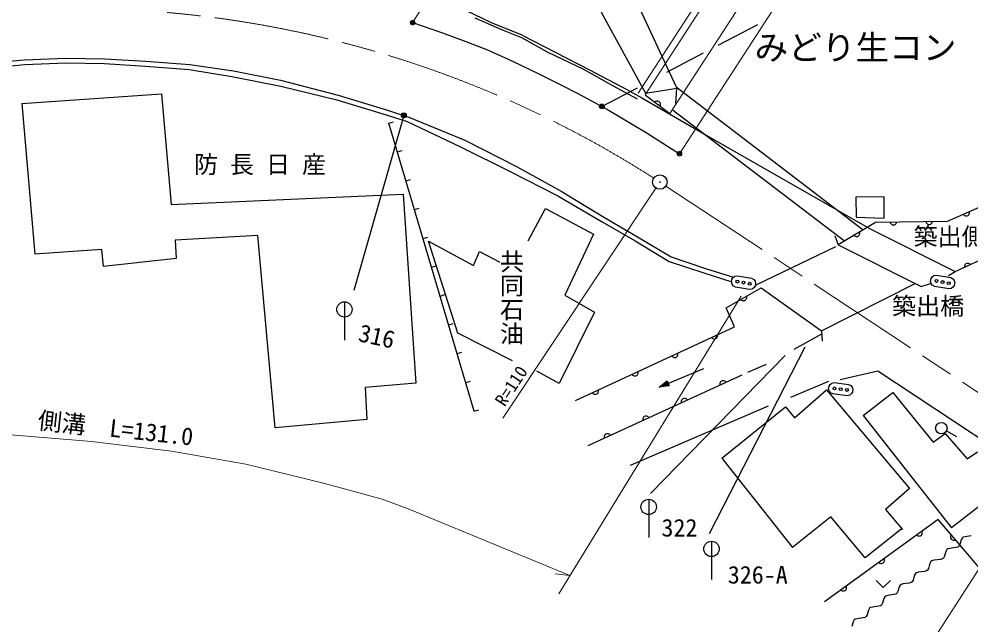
# Model space of a CAD drawing. Units: millimetres, scale not verified. Extents: x 40000 to 680000, y 20000 to 380000.
# Drawn here: x 392762 to 491775, y 259609 to 322684 of the extents above; entities that cross this region are included whole.
import ezdxf
from ezdxf.enums import TextEntityAlignment as Align

# ---------------------------------------------------------------- set-up
doc = ezdxf.new("R2010")
doc.units = ezdxf.units.MM
doc.header["$LTSCALE"] = 1000
doc.linetypes.add('CHAIN', pattern=[18.5, 12, -1.5, 3.5, -1.5])
for name, color, linetype, lineweight in [('M-BGD', 7, 'Continuous', 25), ('M-BMK', 2, 'CHAIN', 13), ('M-BMK-SRVR', 3, 'Continuous', 25), ('M-STR-HTXT', 7, 'Continuous', 13), ('M-STR-STR1', 1, 'Continuous', 25), ('M-STR-STRC', 7, 'Continuous', 25)]:
    doc.layers.add(name, color=color, linetype=linetype, lineweight=lineweight)
doc.styles.add('@ＭＳ ゴシック', font='')
doc.styles.add('ＭＳ ゴシック', font='')
doc.styles.get('@ＭＳ ゴシック').set_extended_font_data('@MS Gothic')
doc.styles.get('ＭＳ ゴシック').set_extended_font_data('MS Gothic')

msp = doc.modelspace()

# ---------------------------------------------------------------- linework, layer by layer
at = {"layer": 'M-BGD'}
for p, q in [((455852, 326962), (461113, 315637)), ((457955, 314916), (452512, 324941)), ((441919, 322301), (439229, 323573)), ((440174, 322810), (442936, 321610)), ((445081, 320992), (441919, 322301)), ((442936, 321610), (445008, 320774)), ((445081, 320992), (452115, 317403)), ((445008, 320774), (447685, 319278)), ((447685, 319278), (451490, 317460)), ((388862, 318040), (393318, 318440)), ((388920, 317543), (393351, 317941)), ((393318, 318440), (397604, 318611)), ((393351, 317941), (397611, 318111)), ((397604, 318611), (401663, 318554)), ((397611, 318111), (401643, 318054)), ((401643, 318054), (405922, 317782)), ((401663, 318554), (405957, 318281)), ((405957, 318281), (410526, 317939)), ((410526, 317939), (415072, 317284)), ((405922, 317782), (410466, 317442)), ((410466, 317442), (414896, 316703)), ((415072, 317284), (419957, 316330)), ((451490, 317460), (454500, 315756)), ((452115, 317403), (455977, 315358)), ((414896, 316703), (420008, 315681)), ((419957, 316330), (425956, 314772)), ((393039, 313888), (407580, 314910)), ((407580, 314910), (408602, 303380)), ((420008, 315681), (425825, 314289)), ((454500, 315756), (457056, 314393)), ((455977, 315358), (457547, 314465)), ((461173, 315469), (457955, 314916)), ((461087, 313902), (461173, 315469)), ((461113, 315637), (480569, 300749)), ((393039, 313888), (394418, 298218)), ((425825, 314289), (430937, 312727)), ((425956, 314772), (431087, 313204)), ((457547, 314465), (464962, 310161)), ((457876, 314783), (460464, 312863)), ((458961, 314082), (458889, 314031)), ((459037, 314113), (458961, 314082)), ((459134, 314128), (459037, 314113)), ((459216, 314120), (459134, 314128)), ((459300, 314092), (459216, 314120)), ((459390, 314026), (459300, 314092)), ((459441, 313953), (459390, 314026)), ((459472, 313878), (459441, 313953)), ((459486, 313780), (459472, 313878)), ((431087, 313204), (433323, 312483)), ((459451, 313614), (459478, 313699)), ((459478, 313699), (459486, 313780)), ((478610, 299565), (460684, 313230)), ((430937, 312727), (433138, 312017)), ((431239, 311849), (431718, 311991)), ((433138, 312017), (438676, 309390)), ((433323, 312483), (439114, 310071)), ((440114, 281852), (431239, 311849)), ((439114, 310071), (444488, 307349)), ((464962, 310161), (481297, 300857)), ((432126, 308850), (432606, 308992)), ((438676, 309390), (443930, 306763)), ((490146, 296391), (517482, 309251)), ((505425, 308698), (489294, 301609)), ((444488, 307349), (449165, 304754)), ((433014, 305850), (433493, 305992)), ((443930, 306763), (448793, 304288)), ((408602, 303380), (432702, 304452)), ((432702, 304452), (434044, 284796)), ((448793, 304288), (453424, 301574)), ((449165, 304754), (453668, 302011)), ((482738, 304182), (479785, 304137)), ((479785, 304137), (479830, 302046)), ((482738, 301956), (482738, 304182)), ((433901, 302850), (434381, 302992)), ((445710, 299608), (447528, 302970)), ((447528, 302970), (452526, 300289)), ((453668, 302011), (457087, 300017)), ((479830, 302046), (482738, 301956)), ((490990, 302354), (491049, 302289)), ((491049, 302289), (491116, 302242)), ((491116, 302242), (491208, 302206)), ((491208, 302206), (491289, 302195)), ((491289, 302195), (491377, 302204)), ((491377, 302204), (491480, 302249)), ((491480, 302249), (491546, 302308)), ((491546, 302308), (491593, 302375)), ((491593, 302375), (491629, 302467)), ((491629, 302467), (491639, 302548)), ((491639, 302548), (491631, 302636)), ((453424, 301574), (456832, 299586)), ((481842, 301518), (477946, 299164)), ((489294, 301609), (481842, 301518)), ((483355, 301537), (483384, 301453)), ((483384, 301453), (483427, 301384)), ((483427, 301384), (483498, 301315)), ((483498, 301315), (483568, 301273)), ((483568, 301273), (483653, 301246)), ((483653, 301246), (483765, 301248)), ((483765, 301248), (483848, 301277)), ((483848, 301277), (483918, 301320)), ((483918, 301320), (483987, 301390)), ((483987, 301390), (484028, 301461)), ((484028, 301461), (484055, 301545)), ((487081, 301582), (487110, 301499)), ((487110, 301499), (487153, 301429)), ((487153, 301429), (487224, 301360)), ((487224, 301360), (487294, 301319)), ((487294, 301319), (487379, 301292)), ((487379, 301292), (487491, 301293)), ((487491, 301293), (487574, 301322)), ((487574, 301322), (487644, 301365)), ((487644, 301365), (487713, 301436)), ((487713, 301436), (487754, 301506)), ((487754, 301506), (487781, 301591)), ((417601, 300162), (409013, 299662)), ((419390, 280138), (417601, 300162)), ((452526, 300289), (449527, 293928)), ((457087, 300017), (460592, 297913)), ((479594, 300160), (479662, 300102)), ((479662, 300102), (479734, 300064)), ((479734, 300064), (479830, 300041)), ((479830, 300041), (479912, 300041)), ((479912, 300041), (479998, 300060)), ((479998, 300060), (480094, 300118)), ((480094, 300118), (480151, 300186)), ((480151, 300186), (480189, 300258)), ((480189, 300258), (480213, 300354)), ((480213, 300436), (480193, 300522)), ((480213, 300354), (480213, 300436)), ((481297, 300857), (490146, 296391)), ((409013, 299662), (409104, 297753)), ((434789, 299851), (435268, 299993)), ((438395, 289975), (435350, 299562)), ((435350, 299562), (440030, 297018)), ((456832, 299586), (460382, 297456)), ((401379, 298708), (394418, 298218)), ((401561, 296935), (401379, 298708)), ((440030, 297018), (440667, 298472)), ((440667, 298472), (442757, 297381)), ((409104, 297753), (401561, 296935)), ((460382, 297456), (464003, 296249)), ((460592, 297913), (464157, 296725)), ((491140, 297060), (491107, 296967)), ((491186, 297128), (491140, 297060)), ((491250, 297189), (491186, 297128)), ((491351, 297237), (491250, 297189)), ((491439, 297247), (491351, 297237)), ((491520, 297239), (491439, 297247)), ((491613, 297206), (491520, 297239)), ((491681, 297161), (491613, 297206)), ((491743, 297097), (491681, 297161)), ((435676, 296851), (436156, 296993)), ((464003, 296249), (466914, 295326)), ((464157, 296725), (467065, 295803)), ((489422, 296001), (490146, 296391)), ((491107, 296967), (491099, 296886)), ((491099, 296886), (491110, 296798)), ((466863, 295311), (466915, 295607)), ((466927, 295097), (466863, 295311)), ((466915, 295607), (467047, 295787)), ((467049, 294923), (466927, 295097)), ((467047, 295787), (467221, 295909)), ((467221, 295909), (467484, 295964)), ((467484, 295964), (468962, 295707)), ((468962, 295707), (469191, 295566)), ((469191, 295566), (469313, 295392)), ((469313, 295392), (469378, 295178)), ((469378, 295178), (469326, 294883)), ((487569, 295377), (487621, 295672)), ((487632, 295162), (487569, 295377)), ((487621, 295672), (487755, 295852)), ((487754, 294988), (487632, 295162)), ((487755, 295852), (487929, 295973)), ((487929, 295973), (488192, 296028)), ((488192, 296028), (489669, 295765)), ((489669, 295765), (489898, 295623)), ((489898, 295623), (490019, 295449)), ((490019, 295449), (490083, 295235)), ((490083, 295235), (490030, 294939)), ((466320, 292616), (469955, 294718)), ((467279, 294782), (467049, 294923)), ((468756, 294525), (467279, 294782)), ((469020, 294581), (468756, 294525)), ((469193, 294703), (469020, 294581)), ((469326, 294883), (469193, 294703)), ((487982, 294846), (487754, 294988)), ((489459, 294584), (487982, 294846)), ((489723, 294638), (489459, 294584)), ((489897, 294760), (489723, 294638)), ((490030, 294939), (489897, 294760)), ((436564, 293851), (437043, 293993)), ((449527, 293928), (452617, 292156)), ((467835, 293492), (467901, 293433)), ((467901, 293433), (467973, 293393)), ((467973, 293393), (468068, 293368)), ((468068, 293368), (468150, 293366)), ((468150, 293366), (468237, 293384)), ((468237, 293384), (468334, 293440)), ((468334, 293440), (468392, 293507)), ((468392, 293507), (468432, 293578)), ((468432, 293578), (468457, 293674)), ((468459, 293755), (468441, 293842)), ((468457, 293674), (468459, 293755)), ((452617, 292156), (448937, 284749)), ((467172, 290628), (466320, 292616)), ((437451, 290852), (437931, 290993)), ((450644, 282960), (467172, 290628)), ((444075, 287112), (438395, 289975)), ((464789, 289522), (464850, 289458)), ((464850, 289458), (464917, 289412)), ((464917, 289412), (465010, 289378)), ((465010, 289378), (465091, 289369)), ((465091, 289369), (465179, 289379)), ((465179, 289379), (465281, 289426)), ((465281, 289426), (465345, 289487)), ((465345, 289487), (465391, 289555)), ((465391, 289555), (465425, 289648)), ((465434, 289729), (465424, 289817)), ((465425, 289648), (465434, 289729)), ((473394, 288309), (476247, 289910)), ((438339, 287852), (438818, 287994)), ((460657, 287605), (460717, 287541)), ((460717, 287541), (460785, 287495)), ((460785, 287495), (460878, 287461)), ((460878, 287461), (460959, 287452)), ((460959, 287452), (461047, 287462)), ((461047, 287462), (461149, 287509)), ((461149, 287509), (461213, 287570)), ((461213, 287570), (461259, 287638)), ((461259, 287638), (461293, 287731)), ((461302, 287812), (461292, 287900)), ((461293, 287731), (461302, 287812)), ((459359, 284365), (463974, 286317)), ((468559, 285910), (470522, 286746)), ((448937, 284749), (446619, 286022)), ((451942, 278291), (467982, 285653)), ((456525, 285688), (456585, 285624)), ((456585, 285624), (456653, 285578)), ((456653, 285578), (456746, 285544)), ((456746, 285544), (456827, 285535)), ((456827, 285535), (456915, 285545)), ((456915, 285545), (457017, 285592)), ((457017, 285592), (457081, 285653)), ((457081, 285653), (457127, 285721)), ((457127, 285721), (457161, 285814)), ((457169, 285895), (457160, 285983)), ((457161, 285814), (457169, 285895)), ((478159, 285177), (482075, 286063)), ((482075, 286063), (499083, 274827)), ((434044, 284796), (428761, 284342)), ((428761, 284342), (428932, 280990)), ((439226, 284852), (439706, 284994)), ((459359, 284365), (460171, 285012)), ((460389, 284496), (459359, 284365)), ((459617, 284474), (460165, 284923)), ((460321, 284554), (459617, 284474)), ((459764, 284536), (460159, 284834)), ((460253, 284613), (459764, 284536)), ((459985, 284630), (460154, 284744)), ((460185, 284671), (459985, 284630)), ((460154, 284744), (460185, 284671)), ((460159, 284834), (460253, 284613)), ((460165, 284923), (460321, 284554)), ((460171, 285012), (460389, 284496)), ((465658, 284756), (465649, 284675)), ((465649, 284675), (465659, 284587)), ((465692, 284848), (465658, 284756)), ((465738, 284916), (465692, 284848)), ((465803, 284976), (465738, 284916)), ((465905, 285023), (465803, 284976)), ((465993, 285033), (465905, 285023)), ((466074, 285024), (465993, 285033)), ((466167, 284989), (466074, 285024)), ((466234, 284943), (466167, 284989)), ((466295, 284878), (466234, 284943)), ((473025, 283335), (476979, 284971)), ((476972, 284165), (477010, 284462)), ((477010, 284462), (477135, 284648)), ((477135, 284648), (477302, 284778)), ((477302, 284778), (477563, 284845)), ((477563, 284845), (479051, 284654)), ((479051, 284654), (479286, 284523)), ((479286, 284523), (479416, 284356)), ((479416, 284356), (479490, 284144)), ((452392, 283771), (452453, 283707)), ((452453, 283707), (452521, 283661)), ((452521, 283661), (452614, 283627)), ((452614, 283627), (452695, 283618)), ((452695, 283618), (452783, 283628)), ((452783, 283628), (452884, 283676)), ((452884, 283676), (452949, 283736)), ((452949, 283736), (452995, 283804)), ((452995, 283804), (453029, 283897)), ((453037, 283978), (453027, 284066)), ((453029, 283897), (453037, 283978)), ((461895, 283183), (461793, 283136)), ((461983, 283192), (461895, 283183)), ((462064, 283183), (461983, 283192)), ((462157, 283149), (462064, 283183)), ((473406, 281186), (476757, 284082)), ((476757, 284082), (485378, 273805)), ((477046, 283954), (476972, 284165)), ((477175, 283786), (477046, 283954)), ((477411, 283655), (477175, 283786)), ((478898, 283464), (477411, 283655)), ((479159, 283532), (478898, 283464)), ((479327, 283661), (479159, 283532)), ((479452, 283847), (479327, 283661)), ((479490, 284144), (479452, 283847)), ((480558, 281406), (483648, 283814)), ((483648, 283814), (487828, 278634)), ((456349, 276247), (470708, 282426)), ((461648, 282915), (461639, 282834)), ((461639, 282834), (461649, 282746)), ((461682, 283008), (461648, 282915)), ((461728, 283076), (461682, 283008)), ((461793, 283136), (461728, 283076)), ((462224, 283103), (462157, 283149)), ((462285, 283038), (462224, 283103)), ((465852, 276982), (472497, 282322)), ((472497, 282322), (473406, 281186)), ((440114, 281852), (440593, 281994)), ((457718, 281235), (457672, 281168)), ((457783, 281296), (457718, 281235)), ((457885, 281342), (457783, 281296)), ((457973, 281352), (457885, 281342)), ((458054, 281343), (457973, 281352)), ((458147, 281309), (458054, 281343)), ((458214, 281263), (458147, 281309)), ((458275, 281198), (458214, 281263)), ((480558, 281406), (489736, 269728)), ((428932, 280990), (419390, 280138)), ((457638, 281075), (457629, 280994)), ((457629, 280994), (457639, 280906)), ((457672, 281168), (457638, 281075)), ((453628, 279235), (453619, 279154)), ((453662, 279328), (453628, 279235)), ((453708, 279395), (453662, 279328)), ((453773, 279455), (453708, 279395)), ((453875, 279502), (453773, 279455)), ((453963, 279512), (453875, 279502)), ((454044, 279503), (453963, 279512)), ((454137, 279468), (454044, 279503)), ((454204, 279422), (454137, 279468)), ((454265, 279358), (454204, 279422)), ((487828, 278634), (489100, 279543)), ((489100, 279543), (491372, 276908)), ((489222, 279805), (490279, 279236)), ((453619, 279154), (453629, 279066)), ((491372, 276908), (492463, 277635)), ((465852, 276982), (473223, 267671)), ((485378, 273805), (482879, 271646)), ((495280, 274000), (489736, 269728)), ((482879, 271646), (484640, 269545)), ((477199, 270851), (473223, 267671)), ((488372, 270604), (476558, 262027)), ((480777, 266591), (477199, 270851)), ((500950, 255785), (488372, 270604)), ((484469, 269545), (480777, 266591)), ((484640, 269545), (484469, 269545)), ((486713, 269296), (486686, 269380)), ((486120, 268969), (486192, 268917)), ((486192, 268917), (486267, 268885)), ((486267, 268885), (486364, 268870)), ((486364, 268870), (486446, 268877)), ((486446, 268877), (486530, 268904)), ((486530, 268904), (486621, 268970)), ((486621, 268970), (486672, 269042)), ((486672, 269042), (486704, 269117)), ((486704, 269117), (486720, 269214)), ((486720, 269214), (486713, 269296)), ((489646, 268865), (489637, 268767)), ((489637, 268767), (489651, 268686)), ((489672, 268943), (489646, 268865)), ((489651, 268686), (489684, 268604)), ((489718, 269018), (489672, 268943)), ((489684, 268604), (489756, 268519)), ((489756, 268519), (489832, 268473)), ((489832, 268473), (489909, 268447)), ((489909, 268447), (490008, 268438)), ((490008, 268438), (490088, 268452)), ((490088, 268452), (490171, 268485)), ((490754, 268476), (490691, 268228)), ((490865, 268661), (490754, 268476)), ((490960, 268734), (490865, 268661)), ((491168, 268791), (490960, 268734)), ((491807, 268875), (491168, 268791)), ((489272, 267451), (489161, 267267)), ((489368, 267524), (489272, 267451)), ((489575, 267581), (489368, 267524)), ((490215, 267665), (489575, 267581)), ((490422, 267722), (490215, 267665)), ((490518, 267795), (490422, 267722)), ((490629, 267980), (490518, 267795)), ((490691, 268228), (490629, 267980)), ((482775, 266437), (482748, 266521)), ((482766, 266258), (482782, 266356)), ((482782, 266356), (482775, 266437)), ((488598, 266427), (487927, 266339)), ((488816, 266487), (488598, 266427)), ((488917, 266564), (488816, 266487)), ((489033, 266758), (488917, 266564)), ((489099, 267018), (489033, 266758)), ((489161, 267267), (489099, 267018)), ((482182, 266110), (482254, 266058)), ((482254, 266058), (482329, 266027)), ((482329, 266027), (482426, 266011)), ((482426, 266011), (482508, 266018)), ((482508, 266018), (482592, 266045)), ((482592, 266045), (482683, 266111)), ((482683, 266111), (482734, 266183)), ((482734, 266183), (482766, 266258)), ((487364, 265500), (487253, 265315)), ((487426, 265748), (487364, 265500)), ((487492, 266009), (487426, 265748)), ((487608, 266203), (487492, 266009)), ((487709, 266279), (487608, 266203)), ((487927, 266339), (487709, 266279)), ((485834, 264538), (485771, 264290)), ((485896, 264787), (485834, 264538)), ((486007, 264971), (485896, 264787)), ((486103, 265044), (486007, 264971)), ((486310, 265101), (486103, 265044)), ((486950, 265185), (486310, 265101)), ((487157, 265242), (486950, 265185)), ((487253, 265315), (487157, 265242)), ((478796, 263324), (478828, 263399)), ((478837, 263578), (478810, 263662)), ((478828, 263399), (478844, 263497)), ((478844, 263497), (478837, 263578)), ((481908, 264240), (482658, 263520)), ((482658, 263520), (483408, 264240)), ((484304, 263577), (484241, 263329)), ((484414, 263762), (484304, 263577)), ((484510, 263834), (484414, 263762)), ((484718, 263892), (484510, 263834)), ((485357, 263975), (484718, 263892)), ((485565, 264033), (485357, 263975)), ((485660, 264105), (485565, 264033)), ((485771, 264290), (485660, 264105)), ((478243, 263251), (478315, 263200)), ((478315, 263200), (478391, 263168)), ((478391, 263168), (478488, 263152)), ((478488, 263152), (478570, 263159)), ((478570, 263159), (478654, 263186)), ((478654, 263186), (478745, 263252)), ((478745, 263252), (478796, 263324)), ((482822, 262552), (482711, 262367)), ((482917, 262625), (482822, 262552)), ((483125, 262682), (482917, 262625)), ((483764, 262766), (483125, 262682)), ((483972, 262823), (483764, 262766)), ((484068, 262896), (483972, 262823)), ((484179, 263080), (484068, 262896)), ((484241, 263329), (484179, 263080)), ((481325, 261415), (481229, 261342)), ((481532, 261472), (481325, 261415)), ((482172, 261556), (481532, 261472)), ((482379, 261613), (482172, 261556)), ((482475, 261686), (482379, 261613)), ((482586, 261871), (482475, 261686)), ((482648, 262119), (482586, 261871)), ((482711, 262367), (482648, 262119)), ((480787, 260404), (480579, 260346)), ((480882, 260476), (480787, 260404)), ((480993, 260661), (480882, 260476)), ((481056, 260909), (480993, 260661)), ((481118, 261158), (481056, 260909)), ((481229, 261342), (481118, 261158)), ((479463, 259699), (479401, 259451)), ((479526, 259948), (479463, 259699)), ((479636, 260133), (479526, 259948)), ((479732, 260205), (479636, 260133)), ((479940, 260262), (479732, 260205)), ((480579, 260346), (479940, 260262))]:
    msp.add_line(p, q, dxfattribs=at)
for centre, radius in [((467480, 295356), 150), ((468120, 295245), 150), ((468761, 295133), 150), ((488186, 295419), 150), ((488826, 295306), 150), ((489466, 295192), 150), ((477586, 284237), 150), ((478231, 284155), 150), ((478875, 284072), 150), ((488694, 280089), 600)]:
    msp.add_circle(centre, radius, dxfattribs=at)
at = {"layer": 'M-BMK'}
msp.add_line((460043, 305299), (542201, 250923), dxfattribs=at)
msp.add_arc((398494, 212044), 111739, 57.34386, 100.56033, dxfattribs=at)
at = {"layer": 'M-BMK-SRVR'}
for radius in [750, 30]:
    msp.add_circle((459418, 305713), radius, dxfattribs=at)
at = {"layer": 'M-STR-HTXT'}
for p, q in [((433699, 322308), (449614, 346878)), ((461455, 308666), (480168, 337556)), ((457143, 314965), (467665, 331209)), ((457876, 314783), (468340, 330938)), ((460464, 312863), (471562, 329997)), ((459003, 305088), (443090, 281143)), ((467873, 293826), (448903, 262864)), ((391094, 279472), (400302, 278695)), ((400302, 278695), (408622, 277697)), ((408622, 277697), (416340, 276362)), ((416340, 276362), (424438, 274365)), ((424438, 274365), (430540, 272701)), ((498255, 274239), (478893, 244154)), ((430540, 272701), (433239, 271708)), ((450062, 264756), (433239, 271708)), ((450062, 264756), (448515, 264940))]:
    msp.add_line(p, q, dxfattribs=at)
for centre, radius in [((433699, 322308), 250), ((433699, 322308), 150), ((433699, 322308), 50), ((461455, 308666), 250), ((461455, 308666), 150), ((461455, 308666), 50)]:
    msp.add_circle(centre, radius, dxfattribs=at)
at = {"layer": 'M-STR-STR1'}
for p, q in [((477629, 300112), (477946, 299164)), ((469444, 295002), (477707, 299019)), ((477946, 299164), (486613, 294839)), ((476230, 290237), (485958, 295166)), ((486613, 294839), (487562, 295156)), ((469955, 294718), (476230, 290237)), ((476230, 290237), (476287, 289158))]:
    msp.add_line(p, q, dxfattribs=at)
at = {"layer": 'M-STR-STRC'}
for p, q in [((433699, 322308), (436793, 321238)), ((465498, 319959), (469592, 322113)), ((436793, 321238), (439236, 320330)), ((439236, 320330), (441493, 319493)), ((441493, 319493), (444075, 318281)), ((460142, 317142), (463963, 319152)), ((444075, 318281), (446837, 316972)), ((446837, 316972), (449542, 315635)), ((449542, 315635), (451548, 314588)), ((453386, 313588), (457081, 315532)), ((451548, 314588), (454148, 313173)), ((454148, 313173), (458001, 310883)), ((432788, 312656), (427599, 294418)), ((458001, 310883), (461455, 308666)), ((426611, 293253), (426611, 289253)), ((474480, 288515), (464554, 269106)), ((472435, 287652), (458439, 273293)), ((458253, 272699), (458253, 268699)), ((464784, 268326), (464784, 264326))]:
    msp.add_line(p, q, dxfattribs=at)
for centre, radius in [((432788, 312656), 250), ((453386, 313588), 250), ((453386, 313588), 150), ((453386, 313588), 50), ((432788, 312656), 150), ((432788, 312656), 50), ((426611, 292453), 800), ((458253, 271899), 800), ((464784, 267526), 800)]:
    msp.add_circle(centre, radius, dxfattribs=at)

# ---------------------------------------------------------------- texts
at = {"layer": 'M-BGD', "style": 'ＭＳ ゴシック'}
for s, height, p in [('みどり生コン', 2566, (479764, 319728)), ('防 長 日 産', 1833, (417828, 307552))]:
    msp.add_text(s, height=height, dxfattribs=at).set_placement(p, align=Align.MIDDLE_CENTER)
at = {"layer": 'M-BGD', "style": '@ＭＳ ゴシック'}
msp.add_text('共同石油', height=1833, rotation=270, dxfattribs=at).set_placement((444000, 293714), align=Align.MIDDLE_CENTER)
at = {"layer": 'M-STR-HTXT', "style": 'ＭＳ ゴシック'}
for s, height, rotation, p in [('R=110', 1320, 56.8, (443954, 284495)), ('側溝\u3000L=131.0', 1833, 353.8, (402803, 280069))]:
    msp.add_text(s, height=height, rotation=rotation, dxfattribs=at).set_placement(p, align=Align.MIDDLE_CENTER)
at = {"layer": 'M-STR-STR1', "style": 'ＭＳ ゴシック'}
for s, p in [('築出側道橋', (485809, 298572)), ('築出橋', (483569, 291336))]:
    msp.add_text(s, height=1833, dxfattribs=at).set_placement(p, align=Align.BOTTOM_LEFT)
at = {"layer": 'M-STR-STRC', "style": 'ＭＳ ゴシック'}
msp.add_text('316', height=1833, rotation=347.5, dxfattribs=at).set_placement((429976, 289662), align=Align.MIDDLE_CENTER)
for s, p in [('322', (461455, 269731)), ('326-A', (469601, 264838))]:
    msp.add_text(s, height=1833, dxfattribs=at).set_placement(p, align=Align.MIDDLE_CENTER)

doc.saveas('drawing.dxf')
